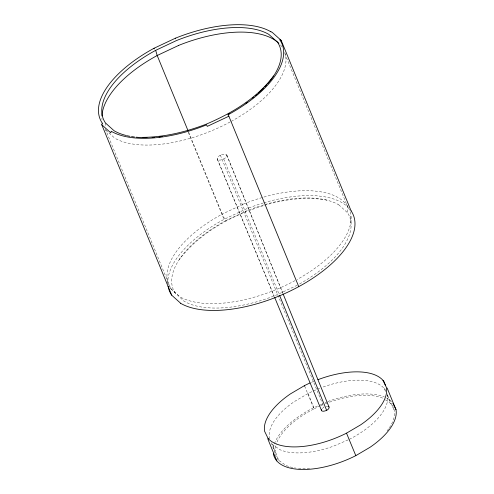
<?xml version="1.0" encoding="UTF-8"?>
<svg xmlns="http://www.w3.org/2000/svg" width="494" height="494" viewBox="0 0 494 494"><rect width="100%" height="100%" fill="white"/><g stroke="black" fill="none" stroke-linecap="round" stroke-linejoin="round"><path stroke-width="0.37" stroke-dasharray="2.47 1.85" d="M226.042 154.369L226.913 155.351L226.474 156.802L224.856 158.333L222.485 159.531A5.125 2.39 -22.3 0 1 218.058 159.828L217.187 158.846L217.243 158.154M180.007 258.461L179.408 259.412C200.249 232.273 231.779 215.464 263.963 205.498M322.279 408.427L323.941 407.291L220.38 155.202L221.621 154.665M319.723 388.296A62.602 29.195 -22.3 0 0 308.102 393.49L294.387 401.566A63.714 29.714 -22.3 0 0 269.397 437.764L270.07 439.147M220.38 155.202L219.243 155.863A5.255 2.451 -22.3 0 0 217.243 158.154M175.419 293.411A96.256 44.892 -22.3 0 1 225.56 220.769L222.226 214.075L243.493 204.078M167.849 283.92A100.449 46.85 -22.3 0 1 224.01 219.367L245.629 209.203A98.819 46.09 -22.3 0 1 263.092 203.028M225.554 220.762L246.284 211.018A94.62 44.127 -22.3 0 1 264.302 204.732M297.221 285.254L276.492 294.992A94.62 44.127 -22.3 0 1 184.027 301.198L170.77 288.62L105.735 130.039L105.667 127.927M274.46 443.729A66.048 30.801 -22.3 0 1 313.548 407.772L319.68 405.123M320.359 404.833L322.409 403.95M325.138 402.777L327.182 401.894M327.868 401.603L329.232 401.017A64.973 30.301 -22.3 0 1 384.456 397.009M348.122 439.888L333.703 446.088A62.485 29.14 -22.3 0 1 279.931 449.694L272.762 444.693L272.089 443.303M264.691 205.251C284.692 199.267 306.008 196.371 326.725 200.101L325.608 199.842M327.806 406.445L326.942 406.426A4.125 1.927 -22.3 0 0 325.966 406.568M385.487 399.819L390.902 403.598A64.072 29.881 -22.3 0 1 388.963 428.329M272.762 444.693L278.665 460.328L285.884 465.373A62.96 29.362 -22.3 0 0 295.647 468.034M338.742 204.819L347.375 212.593A96.274 44.898 -22.3 0 1 298.567 284.501M105.735 130.039L114.596 138.017M170.77 288.62L179.631 296.591M387.518 395.317L394.298 410.576M323.212 386.987A62.602 29.195 -22.3 0 1 384.165 388.389L385.684 391.853M387.222 395.305L390.902 403.598M217.465 159.414L274.108 296.079M217.187 158.846L274.158 296.283M284.791 53.519L347.202 205.695L347.375 212.593M223.726 158.994L279.277 294.665M304.668 386.141L313.542 407.766M188.689 132.299L222.226 214.075M188.325 132.373L224.004 219.367M226.913 155.351L282.834 293.164M226.635 154.783L282.877 293.368M308.108 393.496L314.277 408.736A64.084 29.887 -22.3 0 0 276.14 444.273M271.262 442.723L275.269 453.35M105.5 123L105.642 127.224M350.938 216.082L351.018 222.714M243.486 204.059A97.176 45.318 -22.3 0 1 347.189 205.702A98.763 46.059 -22.3 0 1 297.079 279.493M280.419 44.892A97.176 45.318 -22.3 0 1 282.148 47.128M284.797 52.407A98.763 46.059 -22.3 0 1 230.698 121.654M170.794 288.607A98.763 46.059 -22.3 0 1 222.238 214.081M230.05 122.012A97.176 45.318 -22.3 0 1 114.552 138.042M295.085 280.586A97.176 45.318 -22.3 0 1 179.588 296.622M102.023 119.647A98.763 46.059 -22.3 0 1 101.931 118.22M263.821 202.806A98.819 46.09 -22.3 0 1 348.307 207.499M265.025 204.522A94.62 44.127 -22.3 0 1 338.742 204.812M273.231 448.811A66.048 30.801 -22.3 0 1 274.028 445.051M311.479 382.319A64.566 30.115 -22.3 0 1 315.067 380.806M386.561 397.979A64.973 30.301 -22.3 0 1 391.538 401.468M278.678 460.322A64.084 29.887 -22.3 0 1 275.936 444.915M314.283 408.742A63.041 29.399 -22.3 0 1 319.686 406.154M320.384 405.846A63.041 29.399 -22.3 0 1 324.577 404.067M325.28 403.789A63.041 29.399 -22.3 0 1 328.096 402.703M329.498 402.19A63.041 29.399 -22.3 0 1 383.708 398.541M388.574 428.891A64.072 29.881 -22.3 0 1 386.87 431.139M309.602 468.442A62.96 29.362 -22.3 0 1 298.456 468.361M387.148 393.817A63.603 29.665 -22.3 0 1 348.807 439.586M384.141 388.401A63.603 29.665 -22.3 0 1 385.956 390.964M221.553 154.764A5.125 2.39 -22.3 0 1 225.974 154.468"/><path stroke-width="0.74" d="M321.427 409.668L321.606 410.675A4.125 1.927 -22.3 0 0 323.638 411.212C325.805 410.903 328.819 409.878 329.195 407.414L283.167 294.084M310.059 382.949A64.566 30.115 -22.3 0 0 304.52 385.592L290.373 393.928A65.727 30.653 -22.3 0 0 264.593 431.268L268.069 438.413L267.964 439.308L276.838 460.933A66.048 30.801 -22.3 0 1 273.355 453.739M180.687 303.279L171.677 295.171L101.783 124.747L102.301 123.222M273.608 75.977C256.713 98.479 231.871 113.212 206.375 124.111C186.102 131.867 164.805 137.153 143.013 137.357M268.051 438.425A64.566 30.115 -22.3 0 0 346.516 433.158L360.669 424.828A65.727 30.653 -22.3 0 0 386.444 387.487L382.967 380.343L383.647 380.843L385.363 385.03M276.819 460.939A65.01 30.319 -22.3 0 0 355.816 455.647L370.062 447.261A66.159 30.856 -22.3 0 0 396.015 409.662L387.148 388.037M102.326 123.21A99.343 46.331 -22.3 0 1 154.079 48.239L175.463 38.174A97.664 45.553 -22.3 0 1 270.891 31.77M126.483 135.566A94.62 44.127 -22.3 0 1 114.133 130.774L105.5 123A96.256 44.892 -22.3 0 1 155.666 50.345L176.389 40.594A94.62 44.127 -22.3 0 1 268.847 34.395L277.48 42.169A96.274 44.898 -22.3 0 1 267.958 83.48M188.103 130.879L157.191 55.501L178.458 45.504M180.637 303.31A98.819 46.09 -22.3 0 0 298.759 286.637L228.87 116.226L207.245 126.39L206.64 124.846A97.651 45.547 -22.3 0 1 111.212 131.25L110.792 132.855L101.783 124.747M270.891 31.777L272.188 32.314L281.197 40.422L351.092 210.845M281.197 40.422L279.802 39.798A99.362 46.343 -22.3 0 1 228.024 114.787L228.87 116.226M328.498 406.624L328.973 406.957M346.51 433.152L355.81 455.641M392.835 403.123L396.015 409.662M175.463 38.174L175.734 38.779M274.701 297.505L321.606 410.675M279.567 295.381L326.633 410.341M155.659 50.339L157.191 55.501M304.526 385.604L304.668 386.141M154.072 48.227L154.109 48.943M178.451 45.479A97.176 45.318 -22.3 0 1 278.9 43.311M101.949 116.01A98.763 46.059 -22.3 0 1 157.197 55.507M171.696 295.159A100.449 46.85 -22.3 0 1 168.096 286.119M351.08 210.852A100.43 46.837 -22.3 0 1 298.753 286.637M162.186 136.523A94.62 44.127 -22.3 0 1 159.062 136.9M154.431 137.32A94.62 44.127 -22.3 0 1 152.158 137.462M146.984 137.635A94.62 44.127 -22.3 0 1 144.841 137.641M143.309 137.616A94.62 44.127 -22.3 0 1 136.066 137.171M134.522 136.999A94.62 44.127 -22.3 0 1 131.521 136.572M130.07 136.325A94.62 44.127 -22.3 0 1 127.267 135.751M266.951 84.641A96.274 44.898 -22.3 0 1 264.833 86.956M263.734 88.111A96.274 44.898 -22.3 0 1 258.337 93.298M257.257 94.261A96.274 44.898 -22.3 0 1 255.583 95.706M253.867 97.145A96.274 44.898 -22.3 0 1 252.7 98.096M247.216 102.295A96.274 44.898 -22.3 0 1 245.956 103.209M229.346 113.7A96.274 44.898 -22.3 0 1 227.993 114.454M317.951 379.682A64.566 30.115 -22.3 0 1 382.98 380.337"/></g></svg>
